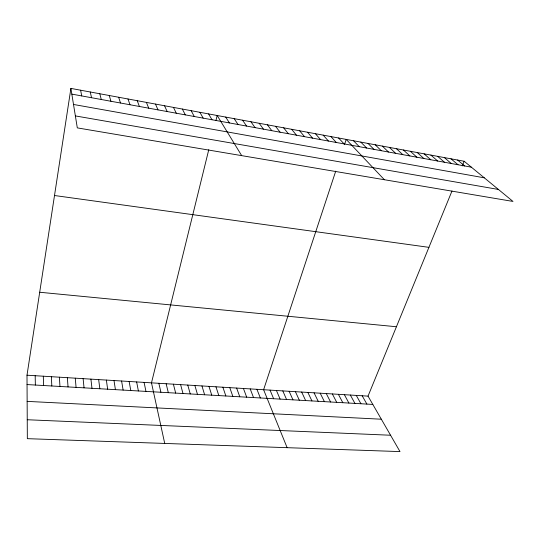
<?xml version="1.0" encoding="UTF-8"?>
<svg xmlns="http://www.w3.org/2000/svg" width="540" height="540" viewBox="0 0 540 540"><rect width="100%" height="100%" fill="white"/><g stroke="black" fill="none" stroke-linecap="round" stroke-linejoin="round"><path stroke-width="0.81" d="M451.973 191.032L368.03 396.131L399.998 451.595L27.338 438.669L27 375.206L70.902 88.405L464.164 161.258L513 201.44L77.308 127.886L70.902 88.405M208.771 149.688L151.49 382.846L164.727 443.435M215.98 120.353L217.175 115.499L241.684 155.635M335.732 171.146L263.608 389.725L287.125 447.68M344.48 144.653L346.207 139.408L384.386 179.726M462.26 165.908L464.164 161.258M27.236 419.742L390.569 435.24M27.142 401.382L381.335 419.215M27.047 384.568L372.809 404.426M27 375.206L368.03 396.131M39.697 292.248L396.428 326.747M54.506 195.514L428.929 247.347M75.371 115.918L498.427 189.452M73.508 104.463L484.299 177.822M71.827 94.115L471.366 167.184M457.596 160.043L464.717 165.969M450.988 158.821L458.021 164.741M444.339 157.586L451.285 163.512M437.643 156.344L444.501 162.27M430.893 155.095L437.67 161.021M424.103 153.839L430.785 159.759M417.265 152.57L423.86 158.497M410.387 151.294L416.88 157.221M403.448 150.012L409.853 155.932M396.468 148.716L402.779 154.643M389.441 147.413L395.651 153.333M382.361 146.104L388.476 152.024M375.233 144.781L381.247 150.701M368.05 143.451L373.964 149.371M360.821 142.114L366.633 148.028M353.545 140.764L359.249 146.678M338.594 137.997L344.075 143.903M330.919 136.573L336.292 142.479M323.183 135.142L328.442 141.041M315.394 133.697L320.537 139.597M307.55 132.246L312.566 138.139M299.639 130.781L304.54 136.674M291.674 129.303L296.453 135.196M283.649 127.818L288.299 133.704M275.562 126.32L280.084 132.199M267.408 124.808L271.802 130.687M259.2 123.289L263.459 129.161M250.925 121.757L255.049 127.622M242.582 120.211L246.578 126.07M234.178 118.652L238.032 124.511M225.707 117.086L229.419 122.938M208.568 113.906L211.997 119.745M362.171 395.773L366.883 404.082M199.901 112.3L203.175 118.132M356.279 395.408L360.916 403.738M350.345 395.044L354.922 403.394M344.385 394.679L348.887 403.049M191.16 110.68L194.285 116.512M338.391 394.315L342.819 402.698M332.357 393.944L336.717 402.354M182.351 109.053L185.321 114.872M326.288 393.572L330.575 401.996M320.186 393.194L324.398 401.645M314.05 392.816L318.188 401.288M173.468 107.406L176.29 113.218M307.874 392.438L311.931 400.93M301.664 392.06L305.647 400.565M164.518 105.746L167.177 111.55M295.414 391.675L299.322 400.201M289.13 391.291L292.957 399.836M282.805 390.899L286.551 399.472M155.493 104.078L157.997 109.87M276.44 390.514L280.112 399.101M270.041 390.116L273.632 398.729M146.401 102.391L148.736 108.182M256.925 389.313L260.341 397.967M250.202 388.901L253.53 397.575M137.228 100.69L139.401 106.475M243.439 388.49L246.679 397.183M236.635 388.071L239.78 396.785M229.784 387.652L232.841 396.387M127.987 98.982L129.992 104.753M222.892 387.227L225.855 395.989M215.96 386.802L218.828 395.584M118.665 97.254L120.494 103.012M208.973 386.37L211.748 395.179M201.953 385.945L204.626 394.767M194.879 385.506L197.458 394.355M109.269 95.513L110.923 101.264M187.765 385.074L190.249 393.944M180.603 384.635L182.986 393.525M99.799 93.758L101.277 99.502M173.394 384.19L175.675 393.107M166.144 383.744L168.318 392.681M158.841 383.299L160.906 392.256M90.248 91.989L91.544 97.72M144.092 382.394L145.948 391.399M80.615 90.2L81.729 95.924M136.647 381.935L138.389 390.967M129.148 381.476L130.788 390.528M121.601 381.011L123.127 390.089M114.008 380.545L115.418 389.644M106.36 380.079L107.656 389.198M98.665 379.607L99.846 388.753M90.916 379.127L91.975 388.3M83.113 378.648L84.051 387.842M75.263 378.169L76.079 387.382M67.352 377.683L68.047 386.924M59.393 377.197L59.96 386.458M51.381 376.704L51.82 385.992M43.308 376.211L43.619 385.519M35.181 375.712L35.363 385.047"/></g></svg>
